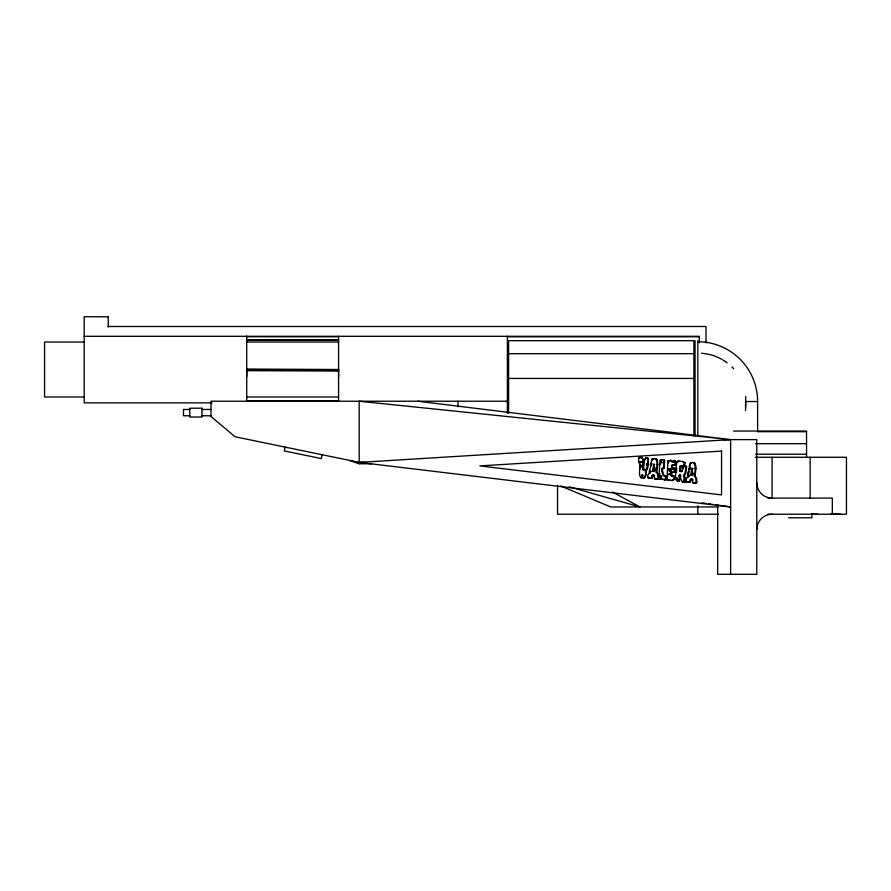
<?xml version="1.0" encoding="UTF-8"?>
<svg xmlns="http://www.w3.org/2000/svg" width="891" height="891" viewBox="0 0 891 891"><rect width="100%" height="100%" fill="white"/><g stroke="black" fill="none" stroke-linecap="round" stroke-linejoin="round"><path stroke-width="1.34" d="M108.212 316.817L84.2 316.706L84.2 402.855L211.991 402.855M745.567 410.562L745.567 401.54L757.617 401.54L757.617 431.378M655.286 458.854C658.538 462.084 656.455 468.053 656.132 472.107L657.491 473.756L657.992 478.2C654.618 481.663 654.629 476.518 653.136 475.137L651.978 475.805L651.444 478.111L648.336 478.177L647.757 477.142C646.398 474.858 651.566 471.562 649.684 472.497M653.17 458.631C660.454 457.785 656.979 468.232 656.812 472.107L658.46 474.736L658.661 478.2L657.268 479.113M693.465 462.808C696.706 466.038 694.624 472.007 694.312 476.072L695.671 477.71L696.161 482.154C692.797 485.628 692.808 480.472 691.316 479.102L690.157 479.77L689.623 482.064L686.515 482.142L685.925 481.095L686.894 477.509L689.3 475.482L687.574 477.509M689.3 475.482L687.507 475.17L687.652 473.021L689.021 470.014L688.632 468.599L689.734 469.1L689.356 465.325L690.703 462.707C698.589 460.914 695.325 472.052 694.991 476.072L696.639 478.69L696.84 482.154L695.448 483.067M638.691 462.095C642.222 465.336 635.372 480.26 644.627 477.732L646.343 474.224L645.975 470.248L646.844 469.557C649.071 466.349 647.334 465.369 646.743 463.91L648.358 464.4C646.944 463.264 648.982 458.999 646.365 457.774L644.694 459.789L643.012 470.214L642.589 459.266L641.654 457.495L638.613 457.918L638.691 462.095L639.359 462.095M639.827 462.206L640.707 461.638L640.985 462.262L639.872 461.627M640.128 467.162L640.351 464.033L640.64 466.817C639.693 468.031 642.021 466.483 640.952 465.08M643.692 470.214L643.269 459.266L642.322 457.495L639.649 457.584M646.844 469.557L645.307 470.248L645.674 474.224L644.583 477.053L643.28 477.91M646.175 469.557L647.445 465.559L646.699 464.991M649.327 471.205L651.121 471.517L649.327 471.205L650.842 466.06L650.452 464.634L651.711 464.501L651.076 465.102L650.809 464.278M659.819 473.544L659.596 478.3L660.264 478.757L659.262 478.723L658.861 477.509L660.086 460.335L661.623 459.511L663.995 459.778L664.619 461.315L664.073 468.076L661.79 468.566L661.668 470.325L662.781 474.769L663.416 475.616L666.178 476.028L666.345 478.411L665.254 479.77L660.977 478.968M660.476 464.289L660.665 461.649M660.543 476.897L661.534 476.93L661.267 476.106L660.543 476.897L660.599 476.106M672.271 465.024L673.518 464.991L672.527 465.236L672.081 466.817L672.582 469.022L673.618 468.154L673.228 469.089L671.903 469.022L671.58 465.637L675.868 464.356L675.601 461.081L674.075 461.906L673.462 461.248L672.449 461.738L671.068 460.413L667.905 460.948L666.958 480.004L671.725 480.605L673.563 480.037L675.166 477.364L674.587 476.418L670.789 475.404L671.001 472.475L672.026 472.119L671.914 476.039L671.235 476.039M667.615 476.574L667.816 473.845M670.489 470.771L669.007 470.693L668.885 469.089L671.424 469.1L670.221 469.635L670.344 471.417C668.952 470.726 670.522 470.726 671.012 471.417L670.901 469.635M669.676 470.693L669.553 469.089L671.135 468.677M671.357 472.119L674.855 472.063L674.921 468.287L674.253 468.287L674.431 471.662L673.306 472.319M673.919 465.013L675.4 463.688L674.933 461.081L671.769 461.738L670.4 460.413L671.068 460.413M676.425 472.419L676.726 468.321M677.884 481.496L679.031 480.394L679.131 475.527L680.167 474.97L679.465 480.85L677.884 481.496L676.191 479.937L677.884 479.458L676.469 479.525M679.688 467.719C680.824 462.719 684.11 470.002 681.192 471.473L679.777 471.072L679.688 467.719L680.368 467.719L680.457 471.072L681.871 471.473L681.192 471.473M680.368 467.719C680.59 463.788 684.199 467.385 682.851 469.546M683.675 480.516L685.034 480.193L683.675 480.516L684.5 478.244L683.542 475.594L685.714 473.633L686.504 466.583C682.94 463.498 683.041 472.698 683.096 465.904L684.466 462.707L682.261 461.493M684.522 480.539L685.168 478.244L684.221 475.594L685.257 474.435M688.175 475.17L689.3 471.317M689.924 469.056L689.656 468.243L688.609 468.789M690.024 465.325L690.035 467.474L689.367 467.474M648.336 478.177L652.123 478.111L652.658 475.805L654.618 475.616L653.938 475.616M686.515 482.142L690.302 482.064L690.837 479.77L692.786 479.581L692.118 479.581M678.53 461.115L682.94 461.493L685.146 462.707L684.31 465.347L683.096 465.904M661.79 468.566L662.871 468.61L663.494 467.563L663.918 460.625L662.759 459.622L663.439 459.622M285.087 447.093L284.296 450.946L321.35 458.587L322.141 454.744M654.74 464.423L653.582 464.378L652.769 471.172L654.094 471.239L655.319 469.991L655.097 467.764M654.25 464.378L653.214 469.769L654.094 471.239M691.761 468.332L690.937 475.126L692.262 475.193L693.499 473.945L691.594 475.193L691.449 472.943L692.92 468.376L691.761 468.332L692.83 473.945M659.763 478.578L664.575 479.77L665.666 478.411L665.51 476.028L666.178 476.028M679.198 461.115L677.015 461.605L676.436 462.863L675.356 477.888L675.456 478.879L677.305 478.088L676.87 479.937L678.552 481.496M677.115 462.863L678.329 461.26L677.661 461.26M646.743 463.91L647.69 464.4L648.581 463.643M684.355 480.193L684.578 479.436L685.725 479.681L685.569 481.831L681.949 481.585L679.499 474.97M660.766 460.335L662.291 459.511M650.051 472.464L650.452 471.517M641.631 475.772C642.99 473.667 642.055 475.761 642.946 476.028L641.631 475.772L642.311 475.772M653.849 458.631L651.978 459.244L651.076 462.741L651.622 464.367L650.452 464.634M652.201 460.124L653.203 458.742L652.524 458.742M690.38 464.077L690.826 463.197L690.146 463.197M684.578 474.435L686.07 467.786L684.878 466.093M648.414 463.543L648.091 458.453L647.033 457.774L645.084 458.72M646.376 464.467L647.412 463.91M649.394 473.555L650.363 472.497M673.351 476.251L674.52 478.144L672.248 480.494M642.266 476.028L642.188 474.847M653.415 471.239L655.319 469.991M661.267 476.106L661.534 476.93M670.221 469.635L671.424 469.1M675.456 478.879L677.283 478.267L676.614 478.267M684.979 466.104L683.887 466.283M667.905 460.948L670.255 460.335M687.507 475.17L688.676 475.026M683.898 482.12L685.569 481.831M672.928 480.494L666.958 480.004M692.029 462.585L690.703 462.707M669.007 470.693L670.5 470.582M830.958 514.218L840.592 514.218M811.478 514.23L818.116 514.218M108.212 326.496L706.017 326.496L706.017 342.812M84.2 336.297L699.268 336.297L699.268 342.812M507.38 336.776L699.268 336.776M246.718 336.742L338.58 336.776M246.718 339.861L338.58 339.861M246.718 339.972L338.58 339.972M84.2 342.033L44.55 342.033L44.55 396.996L84.2 396.996M246.718 342.033L338.58 342.033M508.594 353.682L693.877 353.682M338.569 369.041L338.58 369.687L246.718 369.687L246.718 369.041L338.58 369.509M508.594 378.452L693.877 378.452M246.718 396.996L338.58 396.996M247.052 400.872L338.58 400.872M715.506 504.807L730.62 506.957L359.184 462.384L235.09 436.779L211 416.52L211 401.228L507.38 401.228M505.932 401.54L508.594 401.54M189.794 409.47L183.513 409.47L183.513 415.752L189.794 415.752M201.967 409.47L211 409.47M201.967 415.752L211 415.752M733.594 431.044L806.533 431.044L806.533 457.272M757.617 431.69L806.533 431.69M723.537 439.619L756.782 439.619L756.782 574.294L717.667 574.294L717.667 504.874M755.613 443.673L806.533 443.673M755.613 454.232L806.533 454.232M640.351 457.15L641.509 457.206M639.549 457.328L640.228 457.328M755.334 457.272L846.45 457.272L846.45 514.218L767.919 514.241M641.654 457.495L642.322 457.495M646.365 457.774L647.033 457.774M638.613 457.918L639.281 457.918L638.468 458.33M645.864 457.918L646.532 457.918M645.474 458.108L646.153 458.108M646.989 458.052L647.657 458.052M647.423 458.453L648.091 458.453M647.657 458.999L648.325 458.999M655.676 458.976L656.355 458.976M651.978 459.244L652.646 459.244M656.01 459.255L656.689 459.255M656.288 459.7L656.968 459.7M660.498 459.834L661.167 459.834M663.316 459.778L663.995 459.778M660.198 460.057L660.877 460.057M663.706 460.112L664.385 460.112M663.918 460.625L664.586 460.625M674.933 461.081L675.601 461.081M672.627 461.237L673.462 461.248M674.309 461.26L674.977 461.26M673.028 461.427L673.696 461.427M677.015 461.605L677.695 461.605M671.769 461.738L672.449 461.738M673.073 461.872L673.752 461.872M640.328 462.061L640.997 462.061M673.396 461.906L674.075 461.906M675.356 461.928L676.035 461.928M676.614 462.139L677.283 462.139M364.642 462.384L359.184 462.384L730.62 439.619L730.62 574.294M675.467 462.707L676.146 462.707M684.466 462.707L685.146 462.707M693.855 462.93L694.523 462.93M647.612 463.309L648.28 463.309M694.189 463.209L694.857 463.209M651.187 463.52L651.867 463.52M675.4 463.688L676.069 463.688M694.468 463.654L695.136 463.654M359.184 463.075L349.929 460.469L359.184 463.765L371.647 463.765M647.69 464.4L648.358 464.4M656.856 464.322L657.669 464.456M675.2 464.356L675.868 464.356M646.521 464.679L647.378 464.991M684.043 464.623L684.722 464.623M650.441 464.835L651.109 464.835M657.068 464.835L657.736 464.835M674.699 464.79L675.378 464.79M647.3 465.147L647.98 465.147M671.847 465.236L672.527 465.236M647.456 465.358L648.125 465.358M683.631 465.347L684.31 465.347M647.445 465.559L648.113 465.559M640.718 465.648L641.397 465.648M671.58 465.637L672.248 465.637M680.401 465.937L681.637 465.882M684.31 466.104L685.558 466.093M671.446 466.227L672.126 466.227M680.167 466.249L680.835 466.249M681.593 466.193L682.261 466.193M685.446 466.249L686.115 466.249M682.016 466.717L682.684 466.717M685.825 466.583L686.504 466.583M640.64 466.817L641.308 466.817M686.037 467.096L686.705 467.096M682.239 467.441L682.907 467.441M679.699 467.519L680.379 467.519M663.405 468.076L664.073 468.076M672.683 468.365L673.362 468.365M688.977 468.243L689.656 468.243M695.036 468.276L695.704 468.276M643.135 468.454L643.814 468.454M663.194 468.421L663.862 468.421M689.211 468.466L689.89 468.466M695.169 468.41L695.838 468.41M663.55 468.61L662.436 468.633L662.336 470.325L664.085 475.616L663.416 475.616M688.632 468.599L689.3 468.599M669.174 468.922L669.843 468.922M674.699 468.922L675.367 468.922M695.247 468.789L695.916 468.789M668.885 469.089L669.553 469.089M689.255 469.056L690.414 469.1M642.433 469.167L643.113 469.167M668.773 469.29L669.453 469.29M643.38 469.657L644.059 469.657M645.574 469.869L646.242 469.869M645.307 470.248L645.975 470.248M668.707 470.27L669.375 470.27M670.789 470.871L671.469 470.871M649.829 471.061L650.497 471.061M652.769 471.172L653.437 471.172M679.777 471.072L680.457 471.072M681.593 471.116L682.272 471.116M669.598 471.539L671.012 471.417M669.754 471.551L670.433 471.551M674.431 471.662L675.1 471.662M656.132 472.107L656.812 472.107M674.186 472.063L674.855 472.063M673.808 472.286L674.487 472.286M671.001 472.475L671.68 472.475M649.339 472.698L650.018 472.698M645.674 474.224L646.343 474.224M684.099 474.669L684.778 474.669M642.01 475.026L643.012 475.059M653.136 475.137L653.805 475.137M679.811 475.092L680.479 475.092M690.937 475.126L692.262 475.193M652.479 475.271L653.159 475.271M653.593 475.282L654.261 475.282M670.789 475.404L671.469 475.404M680.056 475.371L681.047 476.44M679.131 475.527L679.8 475.527M683.542 475.594L684.221 475.594M651.978 475.805L652.658 475.805M679.12 475.716L679.788 475.716M641.776 475.983L642.456 475.983M683.497 476.173L684.177 476.173M694.312 476.072L694.991 476.072M660.242 476.473L661.567 476.54M673.908 476.418L674.587 476.418M687.863 476.462L688.91 476.418M687.518 476.652L688.197 476.652M674.298 476.796L674.966 476.796M665.276 476.986L665.956 476.986M647.757 477.142L648.425 477.142M640.429 477.331L641.676 477.665M674.498 477.364L675.166 477.364M684.277 477.32L684.956 477.32M640.696 477.565L641.375 477.565M643.959 477.732L644.627 477.732M684.455 477.81L685.134 477.81M651.444 478.111L652.123 478.111M657.992 478.2L658.661 478.2M666.501 478.099L667.181 478.099M674.52 478.144L675.2 478.144M654.339 478.311L657.948 479.113M658.928 478.3L659.596 478.3M665.666 478.411L667.17 478.3M684.5 478.244L685.168 478.244M654.462 478.701L655.141 478.701M659.262 478.723L660.264 478.757M654.673 478.835L655.342 478.835M657.614 478.857L658.293 478.857M665.365 479.068L666.045 479.068M691.316 479.102L691.984 479.102M683.765 479.347L684.444 479.347M690.659 479.224L691.327 479.224M691.761 479.247L692.441 479.247M664.998 479.514L665.677 479.514M676.269 479.692L676.948 479.692M684.578 479.436L685.725 479.681M664.575 479.77L665.254 479.77M690.157 479.77L690.837 479.77M676.191 479.937L676.87 479.937M692.363 480.093L693.031 480.093M679.031 480.394L679.71 480.394M678.786 480.85L679.465 480.85M685.925 481.095L686.605 481.095M678.407 481.218L679.076 481.218M682.339 481.875L683.43 481.998L682.751 481.998M686.204 481.819L687.184 482.142M689.623 482.064L690.302 482.064M696.161 482.154L696.84 482.154M692.641 482.655L696.116 483.067M692.842 482.799L693.521 482.799M695.793 482.811L696.472 482.811M767.919 498.102L832.328 498.102L832.328 514.241M718.257 506.957L610.736 506.957L560.74 485.951M718.38 514.218L557.554 514.207L557.554 485.361M788.658 517.771L811.901 517.771L811.901 514.241M292.649 370.21L338.569 370.4L338.58 371.046L246.718 370.667L246.718 370.021L246.718 376.626M835.613 514.207L836.259 514.241M640.707 461.638L640.985 462.262M653.582 464.378L654.651 469.991M672.95 468.154L674.921 468.287M671.903 469.022L673.228 469.089M680.078 471.495L681.403 471.562M685.413 479.447L684.901 481.831M676.447 478.913L676.035 477.888M417.768 401.228L730.62 439.619L359.184 401.228L359.184 463.765M701.985 502.88L705.884 503.437M708.635 503.827L712.889 504.429M569.204 486.809L639.916 506.957L612.618 492.055M664.708 475.749L665.51 476.028M688.008 475.026L688.62 475.482M640.696 476.44L641.108 477.331M639.883 466.271L640.239 468.933M668.573 460.948L668.595 462.908M338.569 370.4L338.58 376.626M810.142 457.272L810.142 498.102M772.096 457.272L772.096 498.102A15.314 15.314 0 0 1 756.782 482.799M745.678 396.35L745.678 406.73M697.809 340.696L697.809 436.412M697.809 505.876L697.809 514.207M695.058 340.696L695.058 435.744M693.877 435.744L693.877 340.696L508.594 340.696L508.594 413.346M507.38 336.297L507.38 413.179M457.941 401.228L457.941 406.786M338.58 336.297L338.58 401.228M246.718 335.996L246.718 401.273M108.212 316.706L108.212 326.975M756.782 529.544A15.314 15.314 0 0 1 772.096 514.241M697.809 341.732A59.808 59.808 0 0 1 757.617 401.54M701.585 353.27A48.203 47.791 0 0 1 721.944 359.418M723.024 360.053A48.203 47.791 0 0 1 727.201 362.871M731.957 366.958A48.203 47.791 0 0 1 733.694 368.751M661.601 462.061L661.89 462.674L661.601 462.061M669.108 473.845L669.531 474.68L670.422 473.789L669.108 473.845M721.554 451.091L479.826 465.904L721.554 494.917L721.554 451.091M201.967 408.212L189.794 408.212L189.794 417.01L201.967 417.01L201.967 408.212"/></g></svg>
